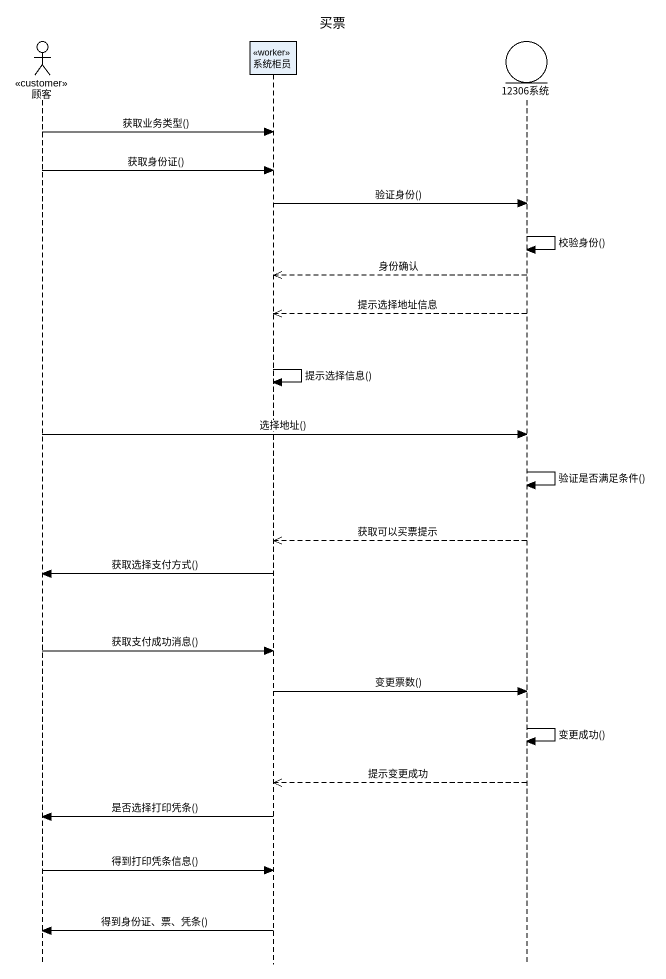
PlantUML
@startuml
title 买票
hide footbox
actor 顾客 <<customer>>
participant 系统柜员 <<worker>>
entity "12306系统" as e12306系统

顾客 -> 系统柜员 : 获取业务类型()
顾客 -> 系统柜员 : 获取身份证()
系统柜员 -> e12306系统 : 验证身份()
e12306系统 -> e12306系统 : 校验身份()
e12306系统 -->> 系统柜员 : 身份确认
e12306系统 -->> 系统柜员 : 提示选择地址信息
系统柜员 -> 系统柜员 : 提示选择信息()
顾客 -> e12306系统 : 选择地址()
e12306系统 -> e12306系统 : 验证是否满足条件()
e12306系统 -->> 系统柜员 : 获取可以买票提示
系统柜员 -> 顾客 : 获取选择支付方式()
顾客 -> 系统柜员 : 获取支付成功消息()
系统柜员 -> e12306系统 : 变更票数()
e12306系统 -> e12306系统 : 变更成功()
e12306系统 -->> 系统柜员 : 提示变更成功
系统柜员 -> 顾客 : 是否选择打印凭条()
顾客 -> 系统柜员 : 得到打印凭条信息()
系统柜员 -> 顾客 : 得到身份证、票、凭条()
@enduml
